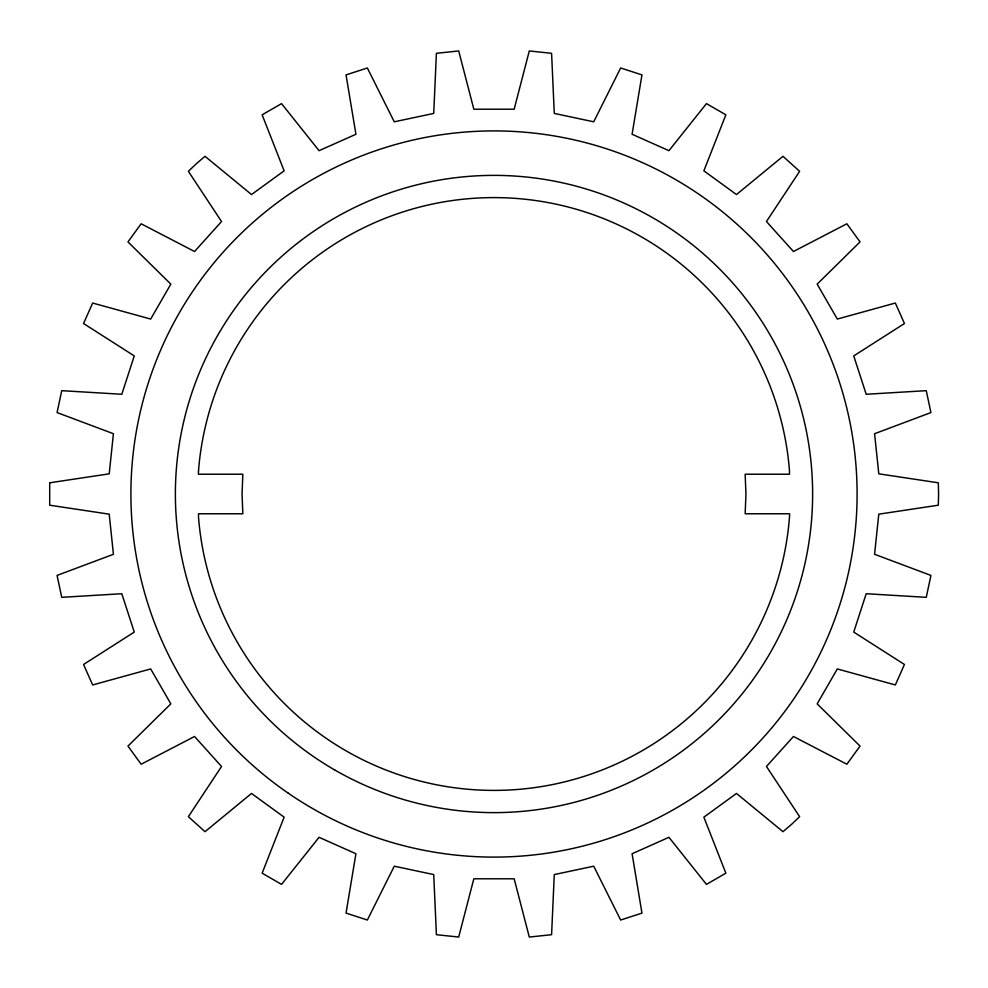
<?xml version="1.0" encoding="UTF-8"?>
<svg xmlns="http://www.w3.org/2000/svg" width="988" height="988" viewBox="0 0 988 988"><rect width="100%" height="100%" fill="white"/><g stroke="black" fill="none" stroke-linecap="round" stroke-linejoin="round"><path stroke-width="1.48" d="M49.696 482.799L49.696 505.201L109.211 514.168L113.422 554.28L57.069 575.424L61.738 597.332L121.808 593.726L134.269 632.085L83.548 664.479L92.662 684.956L150.682 668.938L170.838 703.864L127.958 746.088L141.136 764.218L194.55 736.492L221.534 766.466L188.375 816.693L205.022 831.686L251.508 793.45L284.136 817.162L262.141 873.182L281.543 884.384L319.062 837.318L355.915 853.731L346.047 913.097L367.351 920.026L394.274 866.192L433.72 874.578L436.412 934.697L458.704 937.044L473.832 878.789L514.168 878.789L529.296 937.044L551.588 934.697L554.28 874.578L593.726 866.192L620.649 920.026L641.953 913.097L632.085 853.731L668.938 837.318L706.457 884.384L725.859 873.182L703.864 817.162L736.492 793.45L782.978 831.686L791.499 824.4L799.625 816.693L766.466 766.466L793.45 736.492L846.864 764.218L860.042 746.088L817.162 703.864L837.318 668.938L895.338 684.956L904.452 664.479L853.731 632.085L866.192 593.726L926.262 597.332L930.931 575.424L874.578 554.28L878.789 514.168L938.304 505.201L938.6 494L938.304 482.799L878.789 473.832L874.578 433.72L930.931 412.576L926.262 390.668L866.192 394.274L853.731 355.915L904.452 323.521L895.338 303.044L837.318 319.062L817.162 284.136L860.042 241.912L846.864 223.782L793.45 251.508L766.466 221.534L799.625 171.307L782.978 156.314L736.492 194.55L703.864 170.838L725.859 114.818L706.457 103.617L668.938 150.682L632.085 134.269L641.953 74.903L620.649 67.974L593.726 121.808L554.28 113.422L551.588 53.303L529.296 50.956L514.168 109.211L473.832 109.211L458.704 50.956L436.412 53.303L433.72 113.422L394.274 121.808L367.351 67.974L346.047 74.903L355.915 134.269L319.062 150.682L281.543 103.617L262.141 114.818L284.136 170.838L251.508 194.55L205.022 156.314L196.501 163.6L188.375 171.307L221.534 221.534L194.55 251.508L141.136 223.782L127.958 241.912L170.838 284.136L150.682 319.062L92.662 303.044L83.548 323.521L134.269 355.915L121.808 394.274L61.738 390.668L57.069 412.576L113.422 433.72L109.211 473.832L49.696 482.799M198.514 470.745L198.378 474.228L242.838 474.228L242.06 494L242.838 513.772L198.514 513.772L198.514 517.255A296.4 296.4 0 0 0 494 790.4A296.4 296.4 0 0 0 789.486 517.255L789.622 513.772L745.162 513.772L745.94 494L745.162 474.228L789.486 474.228L789.486 470.745A296.4 296.4 0 0 0 494 197.6A296.4 296.4 0 0 0 198.514 470.745M288.335 793.24A363.09 363.09 0 0 0 855.979 522.491A363.09 363.09 0 0 0 337.686 166.28A363.09 363.09 0 0 0 288.335 793.24M334.685 769.936A318.63 318.63 0 0 0 812.63 494A318.63 318.63 0 0 0 334.685 218.064A318.63 318.63 0 0 0 334.685 769.936"/></g></svg>
